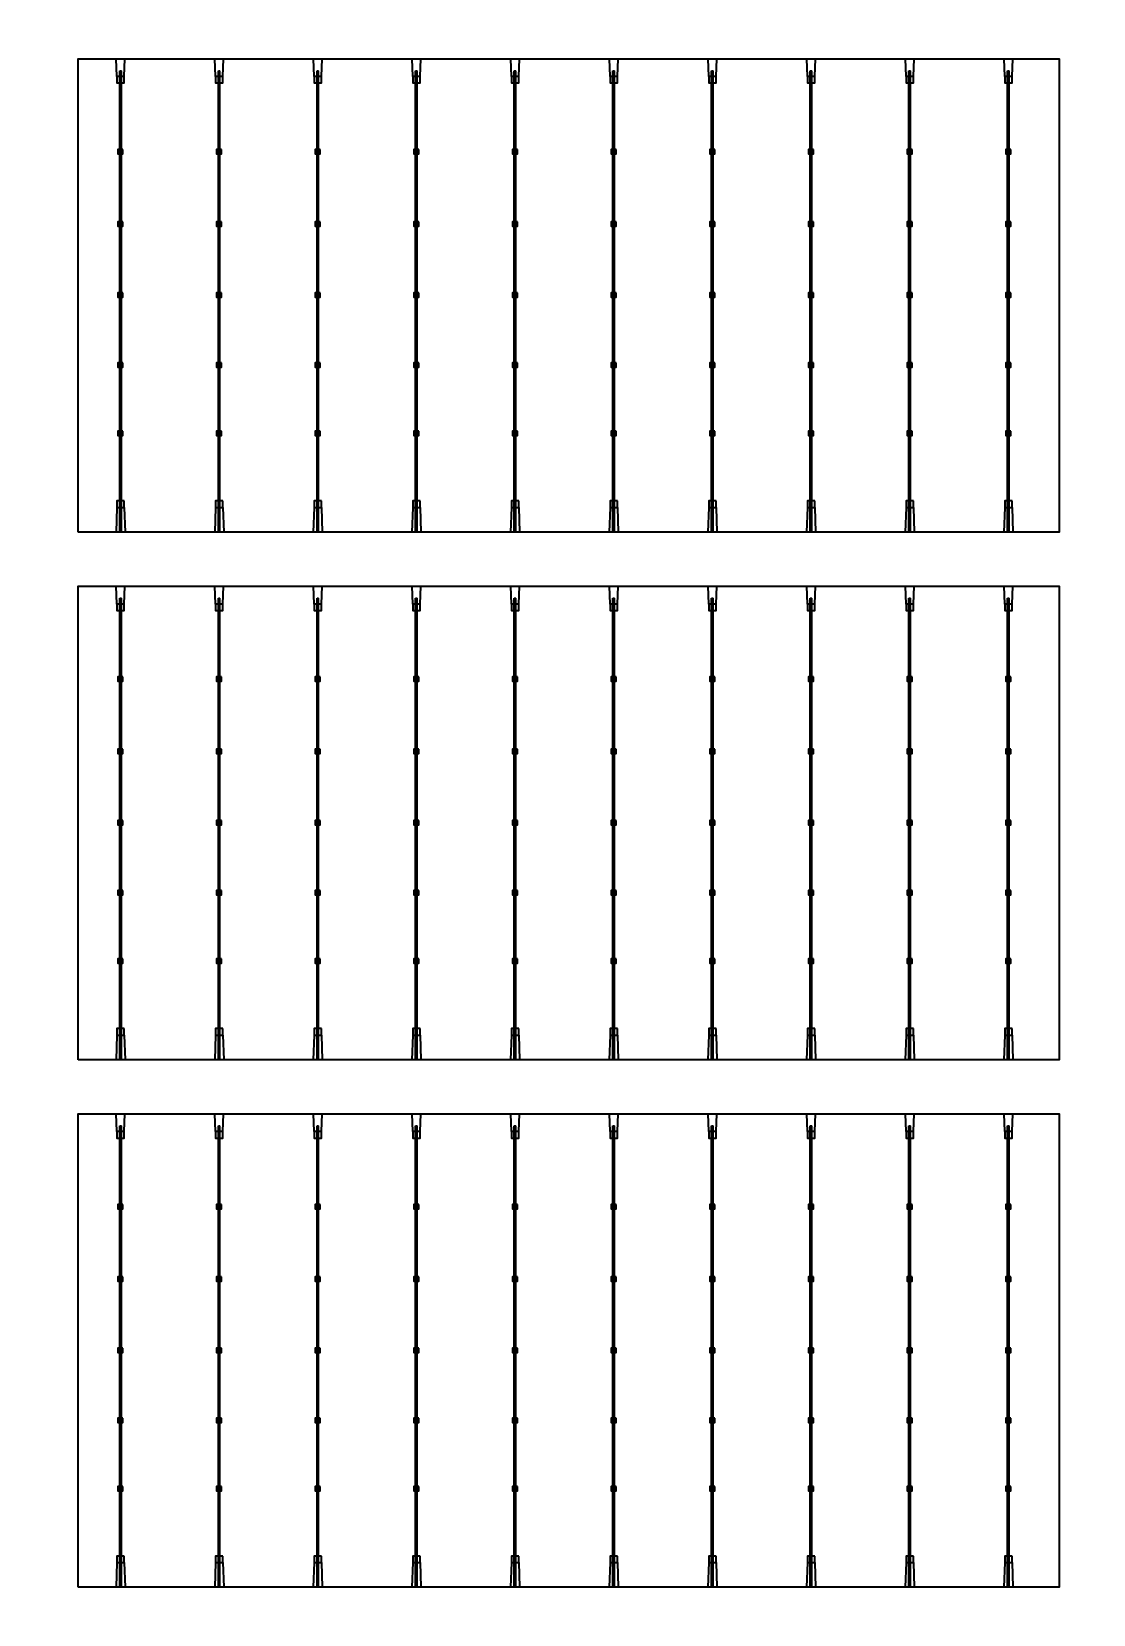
# Model space of a CAD drawing. Header units: millimetres. Extents: x 10297564 to 11610295, y -9287743 to -8409454.
# Drawn here: x 10426165 to 10428762, y -9081302 to -9077431 of the extents above; entities that cross this region are included whole.
import ezdxf

# ---------------------------------------------------------------- set-up
doc = ezdxf.new("R2010")
doc.units = ezdxf.units.MM
doc.header["$LTSCALE"] = 100
doc.layers.add('E1', color=1, linetype='Continuous')
doc.layers.add('Outline', color=5, linetype='Continuous', lineweight=25)
doc.styles.add('HL-S1', font='DotumChe.ttf')
doc.styles.add('MG', font='malgun.ttf')
doc.dimstyles.new('HL-100', dxfattribs={"dimscale": 100, "dimtxt": 3, "dimasz": 4, "dimexe": 2, "dimexo": 2, "dimgap": 1, "dimtad": 1, "dimdec": 0, "dimzin": 0, "dimlunit": 6, "dimtxsty": 'HL-S1', "dimblk": 'DOTSMALL', "dimcen": 4, "dimdle": 2, "dimclrd": 256, "dimclre": 256, "dimclrt": 4, "dimazin": 0, "dimtfac": 1, "dimtdec": 0, "dimtix": 1, "dimtmove": 2, "dimatfit": 3, "dimldrblk": 'DOTSMALL', "dimfxl": 1.5, "dimtolj": 1, "dimtzin": 0, "dimlwd": -1, "dimlwe": -1, "dimarcsym": 0})

# ---------------------------------------------------------------- blocks, each defined once
blk = doc.blocks.new('*D75')
at = {"layer": 'defpoints', "color": 0, "transparency": 16777216}
for p in [(10439230.2, -9073249.8), (10439230.2, -9073249.8), (10423426.7, -9107604.7)]:
    blk.add_point(p, dxfattribs=at)
at = {"layer": 'E1', "color": 1, "transparency": 16777216}
for p, q in [((10439593.6, -9073417), (10439593.6, -9073417)), ((10423593.8, -9107241.3), (10439063, -9073613.2)), ((10423790.1, -9107771.8), (10423790.1, -9107771.8))]:
    blk.add_line(p, q, dxfattribs=at)
for points in [[(10439002.4, -9073585.4), (10439123.6, -9073641.1), (10439230.2, -9073249.8)], [(10423533.3, -9107213.4), (10423654.4, -9107269.1), (10423426.7, -9107604.7)]]:
    blk.add_solid(points, dxfattribs=at)
at = {"layer": 'E1', "color": 7, "transparency": 16777216, "insert": (10430911.1, -9090235.3), "char_height": 500, "attachment_point": 5, "rotation": 65.2972, "style": 'MG'}
blk.add_mtext('\\A1;2711.1', dxfattribs=at)
blk = doc.blocks.new('_DotSmall')
at = {"color": 0, "linetype": 'ByBlock', "const_width": 0.5}
blk.add_lwpolyline([(-0.0625, 0, 1), (0.0625, 0, 1)], format="xyb", close=True, dxfattribs=at)

msp = doc.modelspace()

# ---------------------------------------------------------------- hatches: boundary and pattern name
at = {"true_color": 0x939598}
h = msp.add_hatch(color=252, dxfattribs=at)
h.dxf.hatch_style = 1
h.paths.add_polyline_path([(10426380.4, -9078654.8), (10426384.4, -9078654.8), (10426384.4, -9077526.4), (10426380.4, -9077526.4)])
h = msp.add_hatch(color=252, dxfattribs=at)
h.dxf.hatch_style = 1
h.paths.add_polyline_path([(10426621.7, -9078654.8), (10426625.7, -9078654.8), (10426625.7, -9077526.4), (10426621.7, -9077526.4)])
h = msp.add_hatch(color=252, dxfattribs=at)
h.dxf.hatch_style = 1
h.paths.add_polyline_path([(10426863, -9078654.8), (10426867, -9078654.8), (10426867, -9077526.4), (10426863, -9077526.4)])
h = msp.add_hatch(color=252, dxfattribs=at)
h.dxf.hatch_style = 1
h.paths.add_polyline_path([(10427104.3, -9078654.8), (10427108.3, -9078654.8), (10427108.3, -9077526.4), (10427104.3, -9077526.4)])
h = msp.add_hatch(color=252, dxfattribs=at)
h.dxf.hatch_style = 1
h.paths.add_polyline_path([(10427345.6, -9078654.8), (10427349.6, -9078654.8), (10427349.6, -9077526.4), (10427345.6, -9077526.4)])
h = msp.add_hatch(color=252, dxfattribs=at)
h.dxf.hatch_style = 1
h.paths.add_polyline_path([(10427586.9, -9078654.8), (10427590.9, -9078654.8), (10427590.9, -9077526.4), (10427586.9, -9077526.4)])
h = msp.add_hatch(color=252, dxfattribs=at)
h.dxf.hatch_style = 1
h.paths.add_polyline_path([(10427828.2, -9078654.8), (10427832.2, -9078654.8), (10427832.2, -9077526.4), (10427828.2, -9077526.4)])
h = msp.add_hatch(color=252, dxfattribs=at)
h.dxf.hatch_style = 1
h.paths.add_polyline_path([(10428069.5, -9078654.8), (10428073.6, -9078654.8), (10428073.6, -9077526.4), (10428069.5, -9077526.4)])
h = msp.add_hatch(color=252, dxfattribs=at)
h.dxf.hatch_style = 1
h.paths.add_polyline_path([(10428310.8, -9078654.8), (10428314.9, -9078654.8), (10428314.9, -9077526.4), (10428310.8, -9077526.4)])
h = msp.add_hatch(color=252, dxfattribs=at)
h.dxf.hatch_style = 1
h.paths.add_polyline_path([(10428552.1, -9078654.8), (10428556.2, -9078654.8), (10428556.2, -9077526.4), (10428552.1, -9077526.4)])
h = msp.add_hatch(color=252, dxfattribs=at)
h.dxf.hatch_style = 1
h.paths.add_polyline_path([(10426380.4, -9079945), (10426384.4, -9079945), (10426384.4, -9078816.6), (10426380.4, -9078816.6)])
h = msp.add_hatch(color=252, dxfattribs=at)
h.dxf.hatch_style = 1
h.paths.add_polyline_path([(10426621.7, -9079945), (10426625.7, -9079945), (10426625.7, -9078816.6), (10426621.7, -9078816.6)])
h = msp.add_hatch(color=252, dxfattribs=at)
h.dxf.hatch_style = 1
h.paths.add_polyline_path([(10426863, -9079945), (10426867, -9079945), (10426867, -9078816.6), (10426863, -9078816.6)])
h = msp.add_hatch(color=252, dxfattribs=at)
h.dxf.hatch_style = 1
h.paths.add_polyline_path([(10427104.3, -9079945), (10427108.3, -9079945), (10427108.3, -9078816.6), (10427104.3, -9078816.6)])
h = msp.add_hatch(color=252, dxfattribs=at)
h.dxf.hatch_style = 1
h.paths.add_polyline_path([(10427345.6, -9079945), (10427349.6, -9079945), (10427349.6, -9078816.6), (10427345.6, -9078816.6)])
h = msp.add_hatch(color=252, dxfattribs=at)
h.dxf.hatch_style = 1
h.paths.add_polyline_path([(10427586.9, -9079945), (10427590.9, -9079945), (10427590.9, -9078816.6), (10427586.9, -9078816.6)])
h = msp.add_hatch(color=252, dxfattribs=at)
h.dxf.hatch_style = 1
h.paths.add_polyline_path([(10427828.2, -9079945), (10427832.2, -9079945), (10427832.2, -9078816.6), (10427828.2, -9078816.6)])
h = msp.add_hatch(color=252, dxfattribs=at)
h.dxf.hatch_style = 1
h.paths.add_polyline_path([(10428069.5, -9079945), (10428073.6, -9079945), (10428073.6, -9078816.6), (10428069.5, -9078816.6)])
h = msp.add_hatch(color=252, dxfattribs=at)
h.dxf.hatch_style = 1
h.paths.add_polyline_path([(10428310.8, -9079945), (10428314.9, -9079945), (10428314.9, -9078816.6), (10428310.8, -9078816.6)])
h = msp.add_hatch(color=252, dxfattribs=at)
h.dxf.hatch_style = 1
h.paths.add_polyline_path([(10428552.1, -9079945), (10428556.2, -9079945), (10428556.2, -9078816.6), (10428552.1, -9078816.6)])
h = msp.add_hatch(color=252, dxfattribs=at)
h.dxf.hatch_style = 1
h.paths.add_polyline_path([(10426380.4, -9081235.2), (10426384.4, -9081235.2), (10426384.4, -9080106.9), (10426380.4, -9080106.9)])
h = msp.add_hatch(color=252, dxfattribs=at)
h.dxf.hatch_style = 1
h.paths.add_polyline_path([(10426621.7, -9081235.2), (10426625.7, -9081235.2), (10426625.7, -9080106.9), (10426621.7, -9080106.9)])
h = msp.add_hatch(color=252, dxfattribs=at)
h.dxf.hatch_style = 1
h.paths.add_polyline_path([(10426863, -9081235.2), (10426867, -9081235.2), (10426867, -9080106.9), (10426863, -9080106.9)])
h = msp.add_hatch(color=252, dxfattribs=at)
h.dxf.hatch_style = 1
h.paths.add_polyline_path([(10427104.3, -9081235.2), (10427108.3, -9081235.2), (10427108.3, -9080106.9), (10427104.3, -9080106.9)])
h = msp.add_hatch(color=252, dxfattribs=at)
h.dxf.hatch_style = 1
h.paths.add_polyline_path([(10427345.6, -9081235.2), (10427349.6, -9081235.2), (10427349.6, -9080106.9), (10427345.6, -9080106.9)])
h = msp.add_hatch(color=252, dxfattribs=at)
h.dxf.hatch_style = 1
h.paths.add_polyline_path([(10427586.9, -9081235.2), (10427590.9, -9081235.2), (10427590.9, -9080106.9), (10427586.9, -9080106.9)])
h = msp.add_hatch(color=252, dxfattribs=at)
h.dxf.hatch_style = 1
h.paths.add_polyline_path([(10427828.2, -9081235.2), (10427832.2, -9081235.2), (10427832.2, -9080106.9), (10427828.2, -9080106.9)])
h = msp.add_hatch(color=252, dxfattribs=at)
h.dxf.hatch_style = 1
h.paths.add_polyline_path([(10428069.5, -9081235.2), (10428073.6, -9081235.2), (10428073.6, -9080106.9), (10428069.5, -9080106.9)])
h = msp.add_hatch(color=252, dxfattribs=at)
h.dxf.hatch_style = 1
h.paths.add_polyline_path([(10428310.8, -9081235.2), (10428314.9, -9081235.2), (10428314.9, -9080106.9), (10428310.8, -9080106.9)])
h = msp.add_hatch(color=252, dxfattribs=at)
h.dxf.hatch_style = 1
h.paths.add_polyline_path([(10428552.1, -9081235.2), (10428556.2, -9081235.2), (10428556.2, -9080106.9), (10428552.1, -9080106.9)])

# ---------------------------------------------------------------- linework, layer by layer
for p, q in [((10426373.3, -9077540.4), (10426371.6, -9077497.1)), ((10426391.5, -9077540.4), (10426393.1, -9077497.1)), ((10426614.6, -9077540.4), (10426612.9, -9077497.1)), ((10426632.8, -9077540.4), (10426634.4, -9077497.1)), ((10426855.9, -9077540.4), (10426854.2, -9077497.1)), ((10426874.1, -9077540.4), (10426875.8, -9077497.1)), ((10427097.2, -9077540.4), (10427095.5, -9077497.1)), ((10427115.4, -9077540.4), (10427117.1, -9077497.1)), ((10427338.5, -9077540.4), (10427336.9, -9077497.1)), ((10427356.7, -9077540.4), (10427358.4, -9077497.1)), ((10427579.9, -9077540.4), (10427578.2, -9077497.1)), ((10427598, -9077540.4), (10427599.7, -9077497.1)), ((10427821.2, -9077540.4), (10427819.5, -9077497.1)), ((10427839.3, -9077540.4), (10427841, -9077497.1)), ((10428062.5, -9077540.4), (10428060.8, -9077497.1)), ((10428080.6, -9077540.4), (10428082.3, -9077497.1)), ((10428303.8, -9077540.4), (10428302.1, -9077497.1)), ((10428321.9, -9077540.4), (10428323.6, -9077497.1)), ((10428545.1, -9077540.4), (10428543.4, -9077497.1)), ((10428563.2, -9077540.4), (10428564.9, -9077497.1)), ((10426380.4, -9078654.8), (10426380.4, -9077526.4)), ((10426380.4, -9077526.4), (10426384.4, -9077526.4)), ((10426384.4, -9078654.8), (10426384.4, -9077526.4)), ((10426621.7, -9078654.8), (10426621.7, -9077526.4)), ((10426621.7, -9077526.4), (10426625.7, -9077526.4)), ((10426625.7, -9078654.8), (10426625.7, -9077526.4)), ((10426863, -9078654.8), (10426863, -9077526.4)), ((10426863, -9077526.4), (10426867, -9077526.4)), ((10426867, -9078654.8), (10426867, -9077526.4)), ((10427104.3, -9078654.8), (10427104.3, -9077526.4)), ((10427104.3, -9077526.4), (10427108.3, -9077526.4)), ((10427108.3, -9078654.8), (10427108.3, -9077526.4)), ((10427345.6, -9078654.8), (10427345.6, -9077526.4)), ((10427345.6, -9077526.4), (10427349.6, -9077526.4)), ((10427349.6, -9078654.8), (10427349.6, -9077526.4)), ((10427586.9, -9078654.8), (10427586.9, -9077526.4)), ((10427586.9, -9077526.4), (10427590.9, -9077526.4)), ((10427590.9, -9078654.8), (10427590.9, -9077526.4)), ((10427828.2, -9078654.8), (10427828.2, -9077526.4)), ((10427828.2, -9077526.4), (10427832.2, -9077526.4)), ((10427832.2, -9078654.8), (10427832.2, -9077526.4)), ((10428069.5, -9078654.8), (10428069.5, -9077526.4)), ((10428069.5, -9077526.4), (10428073.6, -9077526.4)), ((10428073.6, -9078654.8), (10428073.6, -9077526.4)), ((10428310.8, -9078654.8), (10428310.8, -9077526.4)), ((10428310.8, -9077526.4), (10428314.9, -9077526.4)), ((10428314.9, -9078654.8), (10428314.9, -9077526.4)), ((10428552.1, -9078654.8), (10428552.1, -9077526.4)), ((10428552.1, -9077526.4), (10428556.2, -9077526.4)), ((10428556.2, -9078654.8), (10428556.2, -9077526.4)), ((10426382, -9077718.9), (10426382, -9077556.4)), ((10426382.8, -9077718.9), (10426382.8, -9077556.4)), ((10426623.3, -9077718.9), (10426623.3, -9077556.4)), ((10426624.1, -9077718.9), (10426624.1, -9077556.4)), ((10426864.6, -9077718.9), (10426864.6, -9077556.4)), ((10426865.4, -9077718.9), (10426865.4, -9077556.4)), ((10427105.9, -9077718.9), (10427105.9, -9077556.4)), ((10427106.7, -9077718.9), (10427106.7, -9077556.4)), ((10427347.2, -9077718.9), (10427347.2, -9077556.4)), ((10427348, -9077718.9), (10427348, -9077556.4)), ((10427588.5, -9077718.9), (10427588.5, -9077556.4)), ((10427589.3, -9077718.9), (10427589.3, -9077556.4)), ((10427829.8, -9077718.9), (10427829.8, -9077556.4)), ((10427830.6, -9077718.9), (10427830.6, -9077556.4)), ((10428071.1, -9077718.9), (10428071.1, -9077556.4)), ((10428071.9, -9077718.9), (10428071.9, -9077556.4)), ((10428312.4, -9077718.9), (10428312.4, -9077556.4)), ((10428313.3, -9077718.9), (10428313.3, -9077556.4)), ((10428553.7, -9077718.9), (10428553.7, -9077556.4)), ((10428554.6, -9077718.9), (10428554.6, -9077556.4)), ((10426382, -9078069.8), (10426382, -9077729.4)), ((10426382.8, -9078069.8), (10426382.8, -9077729.4)), ((10426623.3, -9078069.8), (10426623.3, -9077729.4)), ((10426624.1, -9078069.8), (10426624.1, -9077729.4)), ((10426864.6, -9078069.8), (10426864.6, -9077729.4)), ((10426865.4, -9078069.8), (10426865.4, -9077729.4)), ((10427105.9, -9078069.8), (10427105.9, -9077729.4)), ((10427106.7, -9078069.8), (10427106.7, -9077729.4)), ((10427347.2, -9078069.8), (10427347.2, -9077729.4)), ((10427348, -9078069.8), (10427348, -9077729.4)), ((10427588.5, -9078069.8), (10427588.5, -9077729.4)), ((10427589.3, -9078069.8), (10427589.3, -9077729.4)), ((10427829.8, -9078069.8), (10427829.8, -9077729.4)), ((10427830.6, -9078069.8), (10427830.6, -9077729.4)), ((10428071.1, -9078069.8), (10428071.1, -9077729.4)), ((10428071.9, -9078069.8), (10428071.9, -9077729.4)), ((10428312.4, -9078069.8), (10428312.4, -9077729.4)), ((10428313.3, -9078069.8), (10428313.3, -9077729.4)), ((10428553.7, -9077895.8), (10428553.7, -9077729.4)), ((10428554.6, -9077895.8), (10428554.6, -9077729.4)), ((10428553.7, -9078069.8), (10428553.7, -9077906.2)), ((10428554.6, -9078069.8), (10428554.6, -9077906.2)), ((10426382, -9078593.9), (10426382, -9078080.3)), ((10426382.8, -9078593.9), (10426382.8, -9078080.3)), ((10426623.3, -9078593.9), (10426623.3, -9078080.3)), ((10426624.1, -9078593.9), (10426624.1, -9078080.3)), ((10426864.6, -9078593.9), (10426864.6, -9078080.3)), ((10426865.4, -9078593.9), (10426865.4, -9078080.3)), ((10427105.9, -9078593.9), (10427105.9, -9078080.3)), ((10427106.7, -9078593.9), (10427106.7, -9078080.3)), ((10427347.2, -9078593.9), (10427347.2, -9078080.3)), ((10427348, -9078593.9), (10427348, -9078080.3)), ((10427588.5, -9078593.9), (10427588.5, -9078080.3)), ((10427589.3, -9078593.9), (10427589.3, -9078080.3)), ((10427829.8, -9078593.9), (10427829.8, -9078080.3)), ((10427830.6, -9078593.9), (10427830.6, -9078080.3)), ((10428071.1, -9078593.9), (10428071.1, -9078080.3)), ((10428071.9, -9078593.9), (10428071.9, -9078080.3)), ((10428312.4, -9078241.1), (10428312.4, -9078080.3)), ((10428313.3, -9078241.1), (10428313.3, -9078080.3)), ((10428553.7, -9078241.1), (10428553.7, -9078080.3)), ((10428554.6, -9078241.1), (10428554.6, -9078080.3)), ((10428312.4, -9078593.9), (10428312.4, -9078251.6)), ((10428313.3, -9078593.9), (10428313.3, -9078251.6)), ((10428553.7, -9078593.9), (10428553.7, -9078251.6)), ((10428554.6, -9078593.9), (10428554.6, -9078251.6)), ((10426373.3, -9078594.6), (10426371.4, -9078654.8)), ((10426391.5, -9078594.6), (10426393.4, -9078654.8)), ((10426614.6, -9078594.6), (10426612.7, -9078654.8)), ((10426632.8, -9078594.6), (10426634.7, -9078654.8)), ((10426855.9, -9078594.6), (10426854, -9078654.8)), ((10426874.1, -9078594.6), (10426876, -9078654.8)), ((10427097.2, -9078594.6), (10427095.3, -9078654.8)), ((10427115.4, -9078594.6), (10427117.3, -9078654.8)), ((10427338.5, -9078594.6), (10427336.6, -9078654.8)), ((10427356.7, -9078594.6), (10427358.6, -9078654.8)), ((10427579.9, -9078594.6), (10427577.9, -9078654.8)), ((10427598, -9078594.6), (10427599.9, -9078654.8)), ((10427821.2, -9078594.6), (10427819.2, -9078654.8)), ((10427839.3, -9078594.6), (10427841.3, -9078654.8)), ((10428062.5, -9078594.6), (10428060.5, -9078654.8)), ((10428080.6, -9078594.6), (10428082.6, -9078654.8)), ((10428303.8, -9078594.6), (10428301.8, -9078654.8)), ((10428321.9, -9078594.6), (10428323.9, -9078654.8)), ((10428545.1, -9078594.6), (10428543.1, -9078654.8)), ((10428563.2, -9078594.6), (10428565.2, -9078654.8)), ((10426373.3, -9078830.6), (10426371.6, -9078787.3)), ((10426391.5, -9078830.6), (10426393.1, -9078787.3)), ((10426614.6, -9078830.6), (10426612.9, -9078787.3)), ((10426632.8, -9078830.6), (10426634.4, -9078787.3)), ((10426855.9, -9078830.6), (10426854.2, -9078787.3)), ((10426874.1, -9078830.6), (10426875.8, -9078787.3)), ((10427097.2, -9078830.6), (10427095.5, -9078787.3)), ((10427115.4, -9078830.6), (10427117.1, -9078787.3)), ((10427338.5, -9078830.6), (10427336.9, -9078787.3)), ((10427356.7, -9078830.6), (10427358.4, -9078787.3)), ((10427579.9, -9078830.6), (10427578.2, -9078787.3)), ((10427598, -9078830.6), (10427599.7, -9078787.3)), ((10427821.2, -9078830.6), (10427819.5, -9078787.3)), ((10427839.3, -9078830.6), (10427841, -9078787.3)), ((10428062.5, -9078830.6), (10428060.8, -9078787.3)), ((10428080.6, -9078830.6), (10428082.3, -9078787.3)), ((10428303.8, -9078830.6), (10428302.1, -9078787.3)), ((10428321.9, -9078830.6), (10428323.6, -9078787.3)), ((10428545.1, -9078830.6), (10428543.4, -9078787.3)), ((10428563.2, -9078830.6), (10428564.9, -9078787.3)), ((10426380.4, -9079945), (10426380.4, -9078816.6)), ((10426380.4, -9078816.6), (10426384.4, -9078816.6)), ((10426382, -9079009.1), (10426382, -9078846.6)), ((10426382.8, -9079009.1), (10426382.8, -9078846.6)), ((10426384.4, -9079945), (10426384.4, -9078816.6)), ((10426621.7, -9079945), (10426621.7, -9078816.6)), ((10426621.7, -9078816.6), (10426625.7, -9078816.6)), ((10426623.3, -9079009.1), (10426623.3, -9078846.6)), ((10426624.1, -9079009.1), (10426624.1, -9078846.6)), ((10426625.7, -9079945), (10426625.7, -9078816.6)), ((10426863, -9079945), (10426863, -9078816.6)), ((10426863, -9078816.6), (10426867, -9078816.6)), ((10426864.6, -9079009.1), (10426864.6, -9078846.6)), ((10426865.4, -9079009.1), (10426865.4, -9078846.6)), ((10426867, -9079945), (10426867, -9078816.6)), ((10427104.3, -9079945), (10427104.3, -9078816.6)), ((10427104.3, -9078816.6), (10427108.3, -9078816.6)), ((10427105.9, -9079009.1), (10427105.9, -9078846.6)), ((10427106.7, -9079009.1), (10427106.7, -9078846.6)), ((10427108.3, -9079945), (10427108.3, -9078816.6)), ((10427345.6, -9079945), (10427345.6, -9078816.6)), ((10427345.6, -9078816.6), (10427349.6, -9078816.6)), ((10427347.2, -9079009.1), (10427347.2, -9078846.6)), ((10427348, -9079009.1), (10427348, -9078846.6)), ((10427349.6, -9079945), (10427349.6, -9078816.6)), ((10427586.9, -9079945), (10427586.9, -9078816.6)), ((10427586.9, -9078816.6), (10427590.9, -9078816.6)), ((10427588.5, -9079009.1), (10427588.5, -9078846.6)), ((10427589.3, -9079009.1), (10427589.3, -9078846.6)), ((10427590.9, -9079945), (10427590.9, -9078816.6)), ((10427828.2, -9079945), (10427828.2, -9078816.6)), ((10427828.2, -9078816.6), (10427832.2, -9078816.6)), ((10427829.8, -9079009.1), (10427829.8, -9078846.6)), ((10427830.6, -9079009.1), (10427830.6, -9078846.6)), ((10427832.2, -9079945), (10427832.2, -9078816.6)), ((10428069.5, -9079945), (10428069.5, -9078816.6)), ((10428069.5, -9078816.6), (10428073.6, -9078816.6)), ((10428071.1, -9079009.1), (10428071.1, -9078846.6)), ((10428071.9, -9079009.1), (10428071.9, -9078846.6)), ((10428073.6, -9079945), (10428073.6, -9078816.6)), ((10428310.8, -9079945), (10428310.8, -9078816.6)), ((10428310.8, -9078816.6), (10428314.9, -9078816.6)), ((10428312.4, -9079009.1), (10428312.4, -9078846.6)), ((10428313.3, -9079009.1), (10428313.3, -9078846.6)), ((10428314.9, -9079945), (10428314.9, -9078816.6)), ((10428552.1, -9079945), (10428552.1, -9078816.6)), ((10428552.1, -9078816.6), (10428556.2, -9078816.6)), ((10428553.7, -9079009.1), (10428553.7, -9078846.6)), ((10428554.6, -9079009.1), (10428554.6, -9078846.6)), ((10428556.2, -9079945), (10428556.2, -9078816.6)), ((10426382, -9079360.1), (10426382, -9079019.6)), ((10426382.8, -9079360.1), (10426382.8, -9079019.6)), ((10426623.3, -9079360.1), (10426623.3, -9079019.6)), ((10426624.1, -9079360.1), (10426624.1, -9079019.6)), ((10426864.6, -9079360.1), (10426864.6, -9079019.6)), ((10426865.4, -9079360.1), (10426865.4, -9079019.6)), ((10427105.9, -9079360.1), (10427105.9, -9079019.6)), ((10427106.7, -9079360.1), (10427106.7, -9079019.6)), ((10427347.2, -9079360.1), (10427347.2, -9079019.6)), ((10427348, -9079360.1), (10427348, -9079019.6)), ((10427588.5, -9079360.1), (10427588.5, -9079019.6)), ((10427589.3, -9079360.1), (10427589.3, -9079019.6)), ((10427829.8, -9079360.1), (10427829.8, -9079019.6)), ((10427830.6, -9079360.1), (10427830.6, -9079019.6)), ((10428071.1, -9079360.1), (10428071.1, -9079019.6)), ((10428071.9, -9079360.1), (10428071.9, -9079019.6)), ((10428312.4, -9079360.1), (10428312.4, -9079019.6)), ((10428313.3, -9079360.1), (10428313.3, -9079019.6)), ((10428553.7, -9079186), (10428553.7, -9079019.6)), ((10428554.6, -9079186), (10428554.6, -9079019.6)), ((10428553.7, -9079360.1), (10428553.7, -9079196.5)), ((10428554.6, -9079360.1), (10428554.6, -9079196.5)), ((10426382, -9079884.1), (10426382, -9079370.5)), ((10426382.8, -9079884.1), (10426382.8, -9079370.5)), ((10426623.3, -9079884.1), (10426623.3, -9079370.5)), ((10426624.1, -9079884.1), (10426624.1, -9079370.5)), ((10426864.6, -9079884.1), (10426864.6, -9079370.5)), ((10426865.4, -9079884.1), (10426865.4, -9079370.5)), ((10427105.9, -9079884.1), (10427105.9, -9079370.5)), ((10427106.7, -9079884.1), (10427106.7, -9079370.5)), ((10427347.2, -9079884.1), (10427347.2, -9079370.5)), ((10427348, -9079884.1), (10427348, -9079370.5)), ((10427588.5, -9079884.1), (10427588.5, -9079370.5)), ((10427589.3, -9079884.1), (10427589.3, -9079370.5)), ((10427829.8, -9079884.1), (10427829.8, -9079370.5)), ((10427830.6, -9079884.1), (10427830.6, -9079370.5)), ((10428071.1, -9079884.1), (10428071.1, -9079370.5)), ((10428071.9, -9079884.1), (10428071.9, -9079370.5)), ((10428312.4, -9079531.4), (10428312.4, -9079370.5)), ((10428313.3, -9079531.4), (10428313.3, -9079370.5)), ((10428553.7, -9079531.4), (10428553.7, -9079370.5)), ((10428554.6, -9079531.4), (10428554.6, -9079370.5)), ((10428312.4, -9079884.1), (10428312.4, -9079541.8)), ((10428313.3, -9079884.1), (10428313.3, -9079541.8)), ((10428553.7, -9079884.1), (10428553.7, -9079541.8)), ((10428554.6, -9079884.1), (10428554.6, -9079541.8)), ((10426373.3, -9079884.8), (10426371.4, -9079945)), ((10426391.5, -9079884.8), (10426393.4, -9079945)), ((10426614.6, -9079884.8), (10426612.7, -9079945)), ((10426632.8, -9079884.8), (10426634.7, -9079945)), ((10426855.9, -9079884.8), (10426854, -9079945)), ((10426874.1, -9079884.8), (10426876, -9079945)), ((10427097.2, -9079884.8), (10427095.3, -9079945)), ((10427115.4, -9079884.8), (10427117.3, -9079945)), ((10427338.5, -9079884.8), (10427336.6, -9079945)), ((10427356.7, -9079884.8), (10427358.6, -9079945)), ((10427579.9, -9079884.8), (10427577.9, -9079945)), ((10427598, -9079884.8), (10427599.9, -9079945)), ((10427821.2, -9079884.8), (10427819.2, -9079945)), ((10427839.3, -9079884.8), (10427841.3, -9079945)), ((10428062.5, -9079884.8), (10428060.5, -9079945)), ((10428080.6, -9079884.8), (10428082.6, -9079945)), ((10428303.8, -9079884.8), (10428301.8, -9079945)), ((10428321.9, -9079884.8), (10428323.9, -9079945)), ((10428545.1, -9079884.8), (10428543.1, -9079945)), ((10428563.2, -9079884.8), (10428565.2, -9079945)), ((10426373.3, -9080120.8), (10426371.6, -9080077.5)), ((10426391.5, -9080120.8), (10426393.1, -9080077.5)), ((10426614.6, -9080120.8), (10426612.9, -9080077.5)), ((10426632.8, -9080120.8), (10426634.4, -9080077.5)), ((10426855.9, -9080120.8), (10426854.2, -9080077.5)), ((10426874.1, -9080120.8), (10426875.8, -9080077.5)), ((10427097.2, -9080120.8), (10427095.5, -9080077.5)), ((10427115.4, -9080120.8), (10427117.1, -9080077.5)), ((10427338.5, -9080120.8), (10427336.9, -9080077.5)), ((10427356.7, -9080120.8), (10427358.4, -9080077.5)), ((10427579.9, -9080120.8), (10427578.2, -9080077.5)), ((10427598, -9080120.8), (10427599.7, -9080077.5)), ((10427821.2, -9080120.8), (10427819.5, -9080077.5)), ((10427839.3, -9080120.8), (10427841, -9080077.5)), ((10428062.5, -9080120.8), (10428060.8, -9080077.5)), ((10428080.6, -9080120.8), (10428082.3, -9080077.5)), ((10428303.8, -9080120.8), (10428302.1, -9080077.5)), ((10428321.9, -9080120.8), (10428323.6, -9080077.5)), ((10428545.1, -9080120.8), (10428543.4, -9080077.5)), ((10428563.2, -9080120.8), (10428564.9, -9080077.5)), ((10426380.4, -9081235.2), (10426380.4, -9080106.9)), ((10426380.4, -9080106.9), (10426384.4, -9080106.9)), ((10426384.4, -9081235.2), (10426384.4, -9080106.9)), ((10426621.7, -9081235.2), (10426621.7, -9080106.9)), ((10426621.7, -9080106.9), (10426625.7, -9080106.9)), ((10426625.7, -9081235.2), (10426625.7, -9080106.9)), ((10426863, -9081235.2), (10426863, -9080106.9)), ((10426863, -9080106.9), (10426867, -9080106.9)), ((10426867, -9081235.2), (10426867, -9080106.9)), ((10427104.3, -9081235.2), (10427104.3, -9080106.9)), ((10427104.3, -9080106.9), (10427108.3, -9080106.9)), ((10427108.3, -9081235.2), (10427108.3, -9080106.9)), ((10427345.6, -9081235.2), (10427345.6, -9080106.9)), ((10427345.6, -9080106.9), (10427349.6, -9080106.9)), ((10427349.6, -9081235.2), (10427349.6, -9080106.9)), ((10427586.9, -9081235.2), (10427586.9, -9080106.9)), ((10427586.9, -9080106.9), (10427590.9, -9080106.9)), ((10427590.9, -9081235.2), (10427590.9, -9080106.9)), ((10427828.2, -9081235.2), (10427828.2, -9080106.9)), ((10427828.2, -9080106.9), (10427832.2, -9080106.9)), ((10427832.2, -9081235.2), (10427832.2, -9080106.9)), ((10428069.5, -9081235.2), (10428069.5, -9080106.9)), ((10428069.5, -9080106.9), (10428073.6, -9080106.9)), ((10428073.6, -9081235.2), (10428073.6, -9080106.9)), ((10428310.8, -9081235.2), (10428310.8, -9080106.9)), ((10428310.8, -9080106.9), (10428314.9, -9080106.9)), ((10428314.9, -9081235.2), (10428314.9, -9080106.9)), ((10428552.1, -9081235.2), (10428552.1, -9080106.9)), ((10428552.1, -9080106.9), (10428556.2, -9080106.9)), ((10428556.2, -9081235.2), (10428556.2, -9080106.9)), ((10426382, -9080299.3), (10426382, -9080136.8)), ((10426382.8, -9080299.3), (10426382.8, -9080136.8)), ((10426623.3, -9080299.3), (10426623.3, -9080136.8)), ((10426624.1, -9080299.3), (10426624.1, -9080136.8)), ((10426864.6, -9080299.3), (10426864.6, -9080136.8)), ((10426865.4, -9080299.3), (10426865.4, -9080136.8)), ((10427105.9, -9080299.3), (10427105.9, -9080136.8)), ((10427106.7, -9080299.3), (10427106.7, -9080136.8)), ((10427347.2, -9080299.3), (10427347.2, -9080136.8)), ((10427348, -9080299.3), (10427348, -9080136.8)), ((10427588.5, -9080299.3), (10427588.5, -9080136.8)), ((10427589.3, -9080299.3), (10427589.3, -9080136.8)), ((10427829.8, -9080299.3), (10427829.8, -9080136.8)), ((10427830.6, -9080299.3), (10427830.6, -9080136.8)), ((10428071.1, -9080299.3), (10428071.1, -9080136.8)), ((10428071.9, -9080299.3), (10428071.9, -9080136.8)), ((10428312.4, -9080299.3), (10428312.4, -9080136.8)), ((10428313.3, -9080299.3), (10428313.3, -9080136.8)), ((10428553.7, -9080299.3), (10428553.7, -9080136.8)), ((10428554.6, -9080299.3), (10428554.6, -9080136.8)), ((10426382, -9080650.3), (10426382, -9080309.8)), ((10426382.8, -9080650.3), (10426382.8, -9080309.8)), ((10426623.3, -9080650.3), (10426623.3, -9080309.8)), ((10426624.1, -9080650.3), (10426624.1, -9080309.8)), ((10426864.6, -9080650.3), (10426864.6, -9080309.8)), ((10426865.4, -9080650.3), (10426865.4, -9080309.8)), ((10427105.9, -9080650.3), (10427105.9, -9080309.8)), ((10427106.7, -9080650.3), (10427106.7, -9080309.8)), ((10427347.2, -9080650.3), (10427347.2, -9080309.8)), ((10427348, -9080650.3), (10427348, -9080309.8)), ((10427588.5, -9080650.3), (10427588.5, -9080309.8)), ((10427589.3, -9080650.3), (10427589.3, -9080309.8)), ((10427829.8, -9080650.3), (10427829.8, -9080309.8)), ((10427830.6, -9080650.3), (10427830.6, -9080309.8)), ((10428071.1, -9080650.3), (10428071.1, -9080309.8)), ((10428071.9, -9080650.3), (10428071.9, -9080309.8)), ((10428312.4, -9080650.3), (10428312.4, -9080309.8)), ((10428313.3, -9080650.3), (10428313.3, -9080309.8)), ((10428553.7, -9080476.2), (10428553.7, -9080309.8)), ((10428554.6, -9080476.2), (10428554.6, -9080309.8)), ((10428553.7, -9080650.3), (10428553.7, -9080486.7)), ((10428554.6, -9080650.3), (10428554.6, -9080486.7)), ((10426382, -9081174.3), (10426382, -9080660.8)), ((10426382.8, -9081174.3), (10426382.8, -9080660.8)), ((10426623.3, -9081174.3), (10426623.3, -9080660.8)), ((10426624.1, -9081174.3), (10426624.1, -9080660.8)), ((10426864.6, -9081174.3), (10426864.6, -9080660.8)), ((10426865.4, -9081174.3), (10426865.4, -9080660.8)), ((10427105.9, -9081174.3), (10427105.9, -9080660.8)), ((10427106.7, -9081174.3), (10427106.7, -9080660.8)), ((10427347.2, -9081174.3), (10427347.2, -9080660.8)), ((10427348, -9081174.3), (10427348, -9080660.8)), ((10427588.5, -9081174.3), (10427588.5, -9080660.8)), ((10427589.3, -9081174.3), (10427589.3, -9080660.8)), ((10427829.8, -9081174.3), (10427829.8, -9080660.8)), ((10427830.6, -9081174.3), (10427830.6, -9080660.8)), ((10428071.1, -9081174.3), (10428071.1, -9080660.8)), ((10428071.9, -9081174.3), (10428071.9, -9080660.8)), ((10428312.4, -9080821.6), (10428312.4, -9080660.8)), ((10428313.3, -9080821.6), (10428313.3, -9080660.8)), ((10428553.7, -9080821.6), (10428553.7, -9080660.8)), ((10428554.6, -9080821.6), (10428554.6, -9080660.8)), ((10428312.4, -9081174.3), (10428312.4, -9080832)), ((10428313.3, -9081174.3), (10428313.3, -9080832)), ((10428553.7, -9081174.3), (10428553.7, -9080832)), ((10428554.6, -9081174.3), (10428554.6, -9080832)), ((10426373.3, -9081175), (10426371.4, -9081235.2)), ((10426391.5, -9081175), (10426393.4, -9081235.2)), ((10426614.6, -9081175), (10426612.7, -9081235.2)), ((10426632.8, -9081175), (10426634.7, -9081235.2)), ((10426855.9, -9081175), (10426854, -9081235.2)), ((10426874.1, -9081175), (10426876, -9081235.2)), ((10427097.2, -9081175), (10427095.3, -9081235.2)), ((10427115.4, -9081175), (10427117.3, -9081235.2)), ((10427338.5, -9081175), (10427336.6, -9081235.2)), ((10427356.7, -9081175), (10427358.6, -9081235.2)), ((10427579.9, -9081175), (10427577.9, -9081235.2)), ((10427598, -9081175), (10427599.9, -9081235.2)), ((10427821.2, -9081175), (10427819.2, -9081235.2)), ((10427839.3, -9081175), (10427841.3, -9081235.2)), ((10428062.5, -9081175), (10428060.5, -9081235.2)), ((10428080.6, -9081175), (10428082.6, -9081235.2)), ((10428303.8, -9081175), (10428301.8, -9081235.2)), ((10428321.9, -9081175), (10428323.9, -9081235.2)), ((10428545.1, -9081175), (10428543.1, -9081235.2)), ((10428563.2, -9081175), (10428565.2, -9081235.2))]:
    msp.add_line(p, q)
at = {"color": 4}
for points in [[(10426391.5, -9077540.4), (10426373.3, -9077540.4), (10426373.3, -9077556.4), (10426391.5, -9077556.4)], [(10426632.8, -9077540.4), (10426614.6, -9077540.4), (10426614.6, -9077556.4), (10426632.8, -9077556.4)], [(10426874.1, -9077540.4), (10426855.9, -9077540.4), (10426855.9, -9077556.4), (10426874.1, -9077556.4)], [(10427115.4, -9077540.4), (10427097.2, -9077540.4), (10427097.2, -9077556.4), (10427115.4, -9077556.4)], [(10427356.7, -9077540.4), (10427338.5, -9077540.4), (10427338.5, -9077556.4), (10427356.7, -9077556.4)], [(10427598, -9077540.4), (10427579.9, -9077540.4), (10427579.9, -9077556.4), (10427598, -9077556.4)], [(10427839.3, -9077540.4), (10427821.2, -9077540.4), (10427821.2, -9077556.4), (10427839.3, -9077556.4)], [(10428080.6, -9077540.4), (10428062.5, -9077540.4), (10428062.5, -9077556.4), (10428080.6, -9077556.4)], [(10428321.9, -9077540.4), (10428303.8, -9077540.4), (10428303.8, -9077556.4), (10428321.9, -9077556.4)], [(10428563.2, -9077540.4), (10428545.1, -9077540.4), (10428545.1, -9077556.4), (10428563.2, -9077556.4)], [(10426388.3, -9077718.9), (10426375.8, -9077718.9), (10426375.8, -9077729.4), (10426388.3, -9077729.4)], [(10426629.6, -9077718.9), (10426617.1, -9077718.9), (10426617.1, -9077729.4), (10426629.6, -9077729.4)], [(10426870.9, -9077718.9), (10426858.4, -9077718.9), (10426858.4, -9077729.4), (10426870.9, -9077729.4)], [(10427112.2, -9077718.9), (10427099.7, -9077718.9), (10427099.7, -9077729.4), (10427112.2, -9077729.4)], [(10427353.5, -9077718.9), (10427341, -9077718.9), (10427341, -9077729.4), (10427353.5, -9077729.4)], [(10427594.8, -9077718.9), (10427582.3, -9077718.9), (10427582.3, -9077729.4), (10427594.8, -9077729.4)], [(10427836.2, -9077718.9), (10427823.6, -9077718.9), (10427823.6, -9077729.4), (10427836.2, -9077729.4)], [(10428077.5, -9077718.9), (10428064.9, -9077718.9), (10428064.9, -9077729.4), (10428077.5, -9077729.4)], [(10428318.8, -9077718.9), (10428306.2, -9077718.9), (10428306.2, -9077729.4), (10428318.8, -9077729.4)], [(10428560.1, -9077718.9), (10428547.5, -9077718.9), (10428547.5, -9077729.4), (10428560.1, -9077729.4)], [(10426388.3, -9077895.8), (10426375.8, -9077895.8), (10426375.8, -9077906.2), (10426388.3, -9077906.2)], [(10426629.6, -9077895.8), (10426617.1, -9077895.8), (10426617.1, -9077906.2), (10426629.6, -9077906.2)], [(10426870.9, -9077895.8), (10426858.4, -9077895.8), (10426858.4, -9077906.2), (10426870.9, -9077906.2)], [(10427112.2, -9077895.8), (10427099.7, -9077895.8), (10427099.7, -9077906.2), (10427112.2, -9077906.2)], [(10427353.5, -9077895.8), (10427341, -9077895.8), (10427341, -9077906.2), (10427353.5, -9077906.2)], [(10427594.8, -9077895.8), (10427582.3, -9077895.8), (10427582.3, -9077906.2), (10427594.8, -9077906.2)], [(10427836.2, -9077895.8), (10427823.6, -9077895.8), (10427823.6, -9077906.2), (10427836.2, -9077906.2)], [(10428077.5, -9077895.8), (10428064.9, -9077895.8), (10428064.9, -9077906.2), (10428077.5, -9077906.2)], [(10428318.8, -9077895.8), (10428306.2, -9077895.8), (10428306.2, -9077906.2), (10428318.8, -9077906.2)], [(10428560.1, -9077895.8), (10428547.5, -9077895.8), (10428547.5, -9077906.2), (10428560.1, -9077906.2)], [(10426388.3, -9078069.8), (10426375.8, -9078069.8), (10426375.8, -9078080.3), (10426388.3, -9078080.3)], [(10426629.6, -9078069.8), (10426617.1, -9078069.8), (10426617.1, -9078080.3), (10426629.6, -9078080.3)], [(10426870.9, -9078069.8), (10426858.4, -9078069.8), (10426858.4, -9078080.3), (10426870.9, -9078080.3)], [(10427112.2, -9078069.8), (10427099.7, -9078069.8), (10427099.7, -9078080.3), (10427112.2, -9078080.3)], [(10427353.5, -9078069.8), (10427341, -9078069.8), (10427341, -9078080.3), (10427353.5, -9078080.3)], [(10427594.8, -9078069.8), (10427582.3, -9078069.8), (10427582.3, -9078080.3), (10427594.8, -9078080.3)], [(10427836.2, -9078069.8), (10427823.6, -9078069.8), (10427823.6, -9078080.3), (10427836.2, -9078080.3)], [(10428077.5, -9078069.8), (10428064.9, -9078069.8), (10428064.9, -9078080.3), (10428077.5, -9078080.3)], [(10428318.8, -9078069.8), (10428306.2, -9078069.8), (10428306.2, -9078080.3), (10428318.8, -9078080.3)], [(10428560.1, -9078069.8), (10428547.5, -9078069.8), (10428547.5, -9078080.3), (10428560.1, -9078080.3)], [(10426388.3, -9078241.1), (10426375.8, -9078241.1), (10426375.8, -9078251.6), (10426388.3, -9078251.6)], [(10426629.6, -9078241.1), (10426617.1, -9078241.1), (10426617.1, -9078251.6), (10426629.6, -9078251.6)], [(10426870.9, -9078241.1), (10426858.4, -9078241.1), (10426858.4, -9078251.6), (10426870.9, -9078251.6)], [(10427112.2, -9078241.1), (10427099.7, -9078241.1), (10427099.7, -9078251.6), (10427112.2, -9078251.6)], [(10427353.5, -9078241.1), (10427341, -9078241.1), (10427341, -9078251.6), (10427353.5, -9078251.6)], [(10427594.8, -9078241.1), (10427582.3, -9078241.1), (10427582.3, -9078251.6), (10427594.8, -9078251.6)], [(10427836.2, -9078241.1), (10427823.6, -9078241.1), (10427823.6, -9078251.6), (10427836.2, -9078251.6)], [(10428077.5, -9078241.1), (10428064.9, -9078241.1), (10428064.9, -9078251.6), (10428077.5, -9078251.6)], [(10428318.8, -9078241.1), (10428306.2, -9078241.1), (10428306.2, -9078251.6), (10428318.8, -9078251.6)], [(10428560.1, -9078241.1), (10428547.5, -9078241.1), (10428547.5, -9078251.6), (10428560.1, -9078251.6)], [(10426388.3, -9078408.2), (10426375.8, -9078408.2), (10426375.8, -9078418.7), (10426388.3, -9078418.7)], [(10426629.6, -9078408.2), (10426617.1, -9078408.2), (10426617.1, -9078418.7), (10426629.6, -9078418.7)], [(10426870.9, -9078408.2), (10426858.4, -9078408.2), (10426858.4, -9078418.7), (10426870.9, -9078418.7)], [(10427112.2, -9078408.2), (10427099.7, -9078408.2), (10427099.7, -9078418.7), (10427112.2, -9078418.7)], [(10427353.5, -9078408.2), (10427341, -9078408.2), (10427341, -9078418.7), (10427353.5, -9078418.7)], [(10427594.8, -9078408.2), (10427582.3, -9078408.2), (10427582.3, -9078418.7), (10427594.8, -9078418.7)], [(10427836.2, -9078408.2), (10427823.6, -9078408.2), (10427823.6, -9078418.7), (10427836.2, -9078418.7)], [(10428077.5, -9078408.2), (10428064.9, -9078408.2), (10428064.9, -9078418.7), (10428077.5, -9078418.7)], [(10428318.8, -9078408.2), (10428306.2, -9078408.2), (10428306.2, -9078418.7), (10428318.8, -9078418.7)], [(10428560.1, -9078408.2), (10428547.5, -9078408.2), (10428547.5, -9078418.7), (10428560.1, -9078418.7)], [(10426391.5, -9078578.5), (10426373.3, -9078578.5), (10426373.3, -9078594.6), (10426391.5, -9078594.6)], [(10426632.8, -9078578.5), (10426614.6, -9078578.5), (10426614.6, -9078594.6), (10426632.8, -9078594.6)], [(10426874.1, -9078578.5), (10426855.9, -9078578.5), (10426855.9, -9078594.6), (10426874.1, -9078594.6)], [(10427115.4, -9078578.5), (10427097.2, -9078578.5), (10427097.2, -9078594.6), (10427115.4, -9078594.6)], [(10427356.7, -9078578.5), (10427338.5, -9078578.5), (10427338.5, -9078594.6), (10427356.7, -9078594.6)], [(10427598, -9078578.5), (10427579.9, -9078578.5), (10427579.9, -9078594.6), (10427598, -9078594.6)], [(10427839.3, -9078578.5), (10427821.2, -9078578.5), (10427821.2, -9078594.6), (10427839.3, -9078594.6)], [(10428080.6, -9078578.5), (10428062.5, -9078578.5), (10428062.5, -9078594.6), (10428080.6, -9078594.6)], [(10428321.9, -9078578.5), (10428303.8, -9078578.5), (10428303.8, -9078594.6), (10428321.9, -9078594.6)], [(10428563.2, -9078578.5), (10428545.1, -9078578.5), (10428545.1, -9078594.6), (10428563.2, -9078594.6)], [(10426391.5, -9078830.6), (10426373.3, -9078830.6), (10426373.3, -9078846.6), (10426391.5, -9078846.6)], [(10426632.8, -9078830.6), (10426614.6, -9078830.6), (10426614.6, -9078846.6), (10426632.8, -9078846.6)], [(10426874.1, -9078830.6), (10426855.9, -9078830.6), (10426855.9, -9078846.6), (10426874.1, -9078846.6)], [(10427115.4, -9078830.6), (10427097.2, -9078830.6), (10427097.2, -9078846.6), (10427115.4, -9078846.6)], [(10427356.7, -9078830.6), (10427338.5, -9078830.6), (10427338.5, -9078846.6), (10427356.7, -9078846.6)], [(10427598, -9078830.6), (10427579.9, -9078830.6), (10427579.9, -9078846.6), (10427598, -9078846.6)], [(10427839.3, -9078830.6), (10427821.2, -9078830.6), (10427821.2, -9078846.6), (10427839.3, -9078846.6)], [(10428080.6, -9078830.6), (10428062.5, -9078830.6), (10428062.5, -9078846.6), (10428080.6, -9078846.6)], [(10428321.9, -9078830.6), (10428303.8, -9078830.6), (10428303.8, -9078846.6), (10428321.9, -9078846.6)], [(10428563.2, -9078830.6), (10428545.1, -9078830.6), (10428545.1, -9078846.6), (10428563.2, -9078846.6)], [(10426388.3, -9079009.1), (10426375.8, -9079009.1), (10426375.8, -9079019.6), (10426388.3, -9079019.6)], [(10426629.6, -9079009.1), (10426617.1, -9079009.1), (10426617.1, -9079019.6), (10426629.6, -9079019.6)], [(10426870.9, -9079009.1), (10426858.4, -9079009.1), (10426858.4, -9079019.6), (10426870.9, -9079019.6)], [(10427112.2, -9079009.1), (10427099.7, -9079009.1), (10427099.7, -9079019.6), (10427112.2, -9079019.6)], [(10427353.5, -9079009.1), (10427341, -9079009.1), (10427341, -9079019.6), (10427353.5, -9079019.6)], [(10427594.8, -9079009.1), (10427582.3, -9079009.1), (10427582.3, -9079019.6), (10427594.8, -9079019.6)], [(10427836.2, -9079009.1), (10427823.6, -9079009.1), (10427823.6, -9079019.6), (10427836.2, -9079019.6)], [(10428077.5, -9079009.1), (10428064.9, -9079009.1), (10428064.9, -9079019.6), (10428077.5, -9079019.6)], [(10428318.8, -9079009.1), (10428306.2, -9079009.1), (10428306.2, -9079019.6), (10428318.8, -9079019.6)], [(10428560.1, -9079009.1), (10428547.5, -9079009.1), (10428547.5, -9079019.6), (10428560.1, -9079019.6)], [(10426388.3, -9079186), (10426375.8, -9079186), (10426375.8, -9079196.5), (10426388.3, -9079196.5)], [(10426629.6, -9079186), (10426617.1, -9079186), (10426617.1, -9079196.5), (10426629.6, -9079196.5)], [(10426870.9, -9079186), (10426858.4, -9079186), (10426858.4, -9079196.5), (10426870.9, -9079196.5)], [(10427112.2, -9079186), (10427099.7, -9079186), (10427099.7, -9079196.5), (10427112.2, -9079196.5)], [(10427353.5, -9079186), (10427341, -9079186), (10427341, -9079196.5), (10427353.5, -9079196.5)], [(10427594.8, -9079186), (10427582.3, -9079186), (10427582.3, -9079196.5), (10427594.8, -9079196.5)], [(10427836.2, -9079186), (10427823.6, -9079186), (10427823.6, -9079196.5), (10427836.2, -9079196.5)], [(10428077.5, -9079186), (10428064.9, -9079186), (10428064.9, -9079196.5), (10428077.5, -9079196.5)], [(10428318.8, -9079186), (10428306.2, -9079186), (10428306.2, -9079196.5), (10428318.8, -9079196.5)], [(10428560.1, -9079186), (10428547.5, -9079186), (10428547.5, -9079196.5), (10428560.1, -9079196.5)], [(10426388.3, -9079360.1), (10426375.8, -9079360.1), (10426375.8, -9079370.5), (10426388.3, -9079370.5)], [(10426629.6, -9079360.1), (10426617.1, -9079360.1), (10426617.1, -9079370.5), (10426629.6, -9079370.5)], [(10426870.9, -9079360.1), (10426858.4, -9079360.1), (10426858.4, -9079370.5), (10426870.9, -9079370.5)], [(10427112.2, -9079360.1), (10427099.7, -9079360.1), (10427099.7, -9079370.5), (10427112.2, -9079370.5)], [(10427353.5, -9079360.1), (10427341, -9079360.1), (10427341, -9079370.5), (10427353.5, -9079370.5)], [(10427594.8, -9079360.1), (10427582.3, -9079360.1), (10427582.3, -9079370.5), (10427594.8, -9079370.5)], [(10427836.2, -9079360.1), (10427823.6, -9079360.1), (10427823.6, -9079370.5), (10427836.2, -9079370.5)], [(10428077.5, -9079360.1), (10428064.9, -9079360.1), (10428064.9, -9079370.5), (10428077.5, -9079370.5)], [(10428318.8, -9079360.1), (10428306.2, -9079360.1), (10428306.2, -9079370.5), (10428318.8, -9079370.5)], [(10428560.1, -9079360.1), (10428547.5, -9079360.1), (10428547.5, -9079370.5), (10428560.1, -9079370.5)], [(10426388.3, -9079531.4), (10426375.8, -9079531.4), (10426375.8, -9079541.8), (10426388.3, -9079541.8)], [(10426629.6, -9079531.4), (10426617.1, -9079531.4), (10426617.1, -9079541.8), (10426629.6, -9079541.8)], [(10426870.9, -9079531.4), (10426858.4, -9079531.4), (10426858.4, -9079541.8), (10426870.9, -9079541.8)], [(10427112.2, -9079531.4), (10427099.7, -9079531.4), (10427099.7, -9079541.8), (10427112.2, -9079541.8)], [(10427353.5, -9079531.4), (10427341, -9079531.4), (10427341, -9079541.8), (10427353.5, -9079541.8)], [(10427594.8, -9079531.4), (10427582.3, -9079531.4), (10427582.3, -9079541.8), (10427594.8, -9079541.8)], [(10427836.2, -9079531.4), (10427823.6, -9079531.4), (10427823.6, -9079541.8), (10427836.2, -9079541.8)], [(10428077.5, -9079531.4), (10428064.9, -9079531.4), (10428064.9, -9079541.8), (10428077.5, -9079541.8)], [(10428318.8, -9079531.4), (10428306.2, -9079531.4), (10428306.2, -9079541.8), (10428318.8, -9079541.8)], [(10428560.1, -9079531.4), (10428547.5, -9079531.4), (10428547.5, -9079541.8), (10428560.1, -9079541.8)], [(10426388.3, -9079698.5), (10426375.8, -9079698.5), (10426375.8, -9079708.9), (10426388.3, -9079708.9)], [(10426629.6, -9079698.5), (10426617.1, -9079698.5), (10426617.1, -9079708.9), (10426629.6, -9079708.9)], [(10426870.9, -9079698.5), (10426858.4, -9079698.5), (10426858.4, -9079708.9), (10426870.9, -9079708.9)], [(10427112.2, -9079698.5), (10427099.7, -9079698.5), (10427099.7, -9079708.9), (10427112.2, -9079708.9)], [(10427353.5, -9079698.5), (10427341, -9079698.5), (10427341, -9079708.9), (10427353.5, -9079708.9)], [(10427594.8, -9079698.5), (10427582.3, -9079698.5), (10427582.3, -9079708.9), (10427594.8, -9079708.9)], [(10427836.2, -9079698.5), (10427823.6, -9079698.5), (10427823.6, -9079708.9), (10427836.2, -9079708.9)], [(10428077.5, -9079698.5), (10428064.9, -9079698.5), (10428064.9, -9079708.9), (10428077.5, -9079708.9)], [(10428318.8, -9079698.5), (10428306.2, -9079698.5), (10428306.2, -9079708.9), (10428318.8, -9079708.9)], [(10428560.1, -9079698.5), (10428547.5, -9079698.5), (10428547.5, -9079708.9), (10428560.1, -9079708.9)], [(10426391.5, -9079868.8), (10426373.3, -9079868.8), (10426373.3, -9079884.8), (10426391.5, -9079884.8)], [(10426632.8, -9079868.8), (10426614.6, -9079868.8), (10426614.6, -9079884.8), (10426632.8, -9079884.8)], [(10426874.1, -9079868.8), (10426855.9, -9079868.8), (10426855.9, -9079884.8), (10426874.1, -9079884.8)], [(10427115.4, -9079868.8), (10427097.2, -9079868.8), (10427097.2, -9079884.8), (10427115.4, -9079884.8)], [(10427356.7, -9079868.8), (10427338.5, -9079868.8), (10427338.5, -9079884.8), (10427356.7, -9079884.8)], [(10427598, -9079868.8), (10427579.9, -9079868.8), (10427579.9, -9079884.8), (10427598, -9079884.8)], [(10427839.3, -9079868.8), (10427821.2, -9079868.8), (10427821.2, -9079884.8), (10427839.3, -9079884.8)], [(10428080.6, -9079868.8), (10428062.5, -9079868.8), (10428062.5, -9079884.8), (10428080.6, -9079884.8)], [(10428321.9, -9079868.8), (10428303.8, -9079868.8), (10428303.8, -9079884.8), (10428321.9, -9079884.8)], [(10428563.2, -9079868.8), (10428545.1, -9079868.8), (10428545.1, -9079884.8), (10428563.2, -9079884.8)], [(10426391.5, -9080120.8), (10426373.3, -9080120.8), (10426373.3, -9080136.8), (10426391.5, -9080136.8)], [(10426632.8, -9080120.8), (10426614.6, -9080120.8), (10426614.6, -9080136.8), (10426632.8, -9080136.8)], [(10426874.1, -9080120.8), (10426855.9, -9080120.8), (10426855.9, -9080136.8), (10426874.1, -9080136.8)], [(10427115.4, -9080120.8), (10427097.2, -9080120.8), (10427097.2, -9080136.8), (10427115.4, -9080136.8)], [(10427356.7, -9080120.8), (10427338.5, -9080120.8), (10427338.5, -9080136.8), (10427356.7, -9080136.8)], [(10427598, -9080120.8), (10427579.9, -9080120.8), (10427579.9, -9080136.8), (10427598, -9080136.8)], [(10427839.3, -9080120.8), (10427821.2, -9080120.8), (10427821.2, -9080136.8), (10427839.3, -9080136.8)], [(10428080.6, -9080120.8), (10428062.5, -9080120.8), (10428062.5, -9080136.8), (10428080.6, -9080136.8)], [(10428321.9, -9080120.8), (10428303.8, -9080120.8), (10428303.8, -9080136.8), (10428321.9, -9080136.8)], [(10428563.2, -9080120.8), (10428545.1, -9080120.8), (10428545.1, -9080136.8), (10428563.2, -9080136.8)], [(10426388.3, -9080299.3), (10426375.8, -9080299.3), (10426375.8, -9080309.8), (10426388.3, -9080309.8)], [(10426629.6, -9080299.3), (10426617.1, -9080299.3), (10426617.1, -9080309.8), (10426629.6, -9080309.8)], [(10426870.9, -9080299.3), (10426858.4, -9080299.3), (10426858.4, -9080309.8), (10426870.9, -9080309.8)], [(10427112.2, -9080299.3), (10427099.7, -9080299.3), (10427099.7, -9080309.8), (10427112.2, -9080309.8)], [(10427353.5, -9080299.3), (10427341, -9080299.3), (10427341, -9080309.8), (10427353.5, -9080309.8)], [(10427594.8, -9080299.3), (10427582.3, -9080299.3), (10427582.3, -9080309.8), (10427594.8, -9080309.8)], [(10427836.2, -9080299.3), (10427823.6, -9080299.3), (10427823.6, -9080309.8), (10427836.2, -9080309.8)], [(10428077.5, -9080299.3), (10428064.9, -9080299.3), (10428064.9, -9080309.8), (10428077.5, -9080309.8)], [(10428318.8, -9080299.3), (10428306.2, -9080299.3), (10428306.2, -9080309.8), (10428318.8, -9080309.8)], [(10428560.1, -9080299.3), (10428547.5, -9080299.3), (10428547.5, -9080309.8), (10428560.1, -9080309.8)], [(10426388.3, -9080476.2), (10426375.8, -9080476.2), (10426375.8, -9080486.7), (10426388.3, -9080486.7)], [(10426629.6, -9080476.2), (10426617.1, -9080476.2), (10426617.1, -9080486.7), (10426629.6, -9080486.7)], [(10426870.9, -9080476.2), (10426858.4, -9080476.2), (10426858.4, -9080486.7), (10426870.9, -9080486.7)], [(10427112.2, -9080476.2), (10427099.7, -9080476.2), (10427099.7, -9080486.7), (10427112.2, -9080486.7)], [(10427353.5, -9080476.2), (10427341, -9080476.2), (10427341, -9080486.7), (10427353.5, -9080486.7)], [(10427594.8, -9080476.2), (10427582.3, -9080476.2), (10427582.3, -9080486.7), (10427594.8, -9080486.7)], [(10427836.2, -9080476.2), (10427823.6, -9080476.2), (10427823.6, -9080486.7), (10427836.2, -9080486.7)], [(10428077.5, -9080476.2), (10428064.9, -9080476.2), (10428064.9, -9080486.7), (10428077.5, -9080486.7)], [(10428318.8, -9080476.2), (10428306.2, -9080476.2), (10428306.2, -9080486.7), (10428318.8, -9080486.7)], [(10428560.1, -9080476.2), (10428547.5, -9080476.2), (10428547.5, -9080486.7), (10428560.1, -9080486.7)], [(10426388.3, -9080650.3), (10426375.8, -9080650.3), (10426375.8, -9080660.8), (10426388.3, -9080660.8)], [(10426629.6, -9080650.3), (10426617.1, -9080650.3), (10426617.1, -9080660.8), (10426629.6, -9080660.8)], [(10426870.9, -9080650.3), (10426858.4, -9080650.3), (10426858.4, -9080660.8), (10426870.9, -9080660.8)], [(10427112.2, -9080650.3), (10427099.7, -9080650.3), (10427099.7, -9080660.8), (10427112.2, -9080660.8)], [(10427353.5, -9080650.3), (10427341, -9080650.3), (10427341, -9080660.8), (10427353.5, -9080660.8)], [(10427594.8, -9080650.3), (10427582.3, -9080650.3), (10427582.3, -9080660.8), (10427594.8, -9080660.8)], [(10427836.2, -9080650.3), (10427823.6, -9080650.3), (10427823.6, -9080660.8), (10427836.2, -9080660.8)], [(10428077.5, -9080650.3), (10428064.9, -9080650.3), (10428064.9, -9080660.8), (10428077.5, -9080660.8)], [(10428318.8, -9080650.3), (10428306.2, -9080650.3), (10428306.2, -9080660.8), (10428318.8, -9080660.8)], [(10428560.1, -9080650.3), (10428547.5, -9080650.3), (10428547.5, -9080660.8), (10428560.1, -9080660.8)], [(10426388.3, -9080821.6), (10426375.8, -9080821.6), (10426375.8, -9080832), (10426388.3, -9080832)], [(10426629.6, -9080821.6), (10426617.1, -9080821.6), (10426617.1, -9080832), (10426629.6, -9080832)], [(10426870.9, -9080821.6), (10426858.4, -9080821.6), (10426858.4, -9080832), (10426870.9, -9080832)], [(10427112.2, -9080821.6), (10427099.7, -9080821.6), (10427099.7, -9080832), (10427112.2, -9080832)], [(10427353.5, -9080821.6), (10427341, -9080821.6), (10427341, -9080832), (10427353.5, -9080832)], [(10427594.8, -9080821.6), (10427582.3, -9080821.6), (10427582.3, -9080832), (10427594.8, -9080832)], [(10427836.2, -9080821.6), (10427823.6, -9080821.6), (10427823.6, -9080832), (10427836.2, -9080832)], [(10428077.5, -9080821.6), (10428064.9, -9080821.6), (10428064.9, -9080832), (10428077.5, -9080832)], [(10428318.8, -9080821.6), (10428306.2, -9080821.6), (10428306.2, -9080832), (10428318.8, -9080832)], [(10428560.1, -9080821.6), (10428547.5, -9080821.6), (10428547.5, -9080832), (10428560.1, -9080832)], [(10426388.3, -9080988.7), (10426375.8, -9080988.7), (10426375.8, -9080999.1), (10426388.3, -9080999.1)], [(10426629.6, -9080988.7), (10426617.1, -9080988.7), (10426617.1, -9080999.1), (10426629.6, -9080999.1)], [(10426870.9, -9080988.7), (10426858.4, -9080988.7), (10426858.4, -9080999.1), (10426870.9, -9080999.1)], [(10427112.2, -9080988.7), (10427099.7, -9080988.7), (10427099.7, -9080999.1), (10427112.2, -9080999.1)], [(10427353.5, -9080988.7), (10427341, -9080988.7), (10427341, -9080999.1), (10427353.5, -9080999.1)], [(10427594.8, -9080988.7), (10427582.3, -9080988.7), (10427582.3, -9080999.1), (10427594.8, -9080999.1)], [(10427836.2, -9080988.7), (10427823.6, -9080988.7), (10427823.6, -9080999.1), (10427836.2, -9080999.1)], [(10428077.5, -9080988.7), (10428064.9, -9080988.7), (10428064.9, -9080999.1), (10428077.5, -9080999.1)], [(10428318.8, -9080988.7), (10428306.2, -9080988.7), (10428306.2, -9080999.1), (10428318.8, -9080999.1)], [(10428560.1, -9080988.7), (10428547.5, -9080988.7), (10428547.5, -9080999.1), (10428560.1, -9080999.1)], [(10426391.5, -9081159), (10426373.3, -9081159), (10426373.3, -9081175), (10426391.5, -9081175)], [(10426632.8, -9081159), (10426614.6, -9081159), (10426614.6, -9081175), (10426632.8, -9081175)], [(10426874.1, -9081159), (10426855.9, -9081159), (10426855.9, -9081175), (10426874.1, -9081175)], [(10427115.4, -9081159), (10427097.2, -9081159), (10427097.2, -9081175), (10427115.4, -9081175)], [(10427356.7, -9081159), (10427338.5, -9081159), (10427338.5, -9081175), (10427356.7, -9081175)], [(10427598, -9081159), (10427579.9, -9081159), (10427579.9, -9081175), (10427598, -9081175)], [(10427839.3, -9081159), (10427821.2, -9081159), (10427821.2, -9081175), (10427839.3, -9081175)], [(10428080.6, -9081159), (10428062.5, -9081159), (10428062.5, -9081175), (10428080.6, -9081175)], [(10428321.9, -9081159), (10428303.8, -9081159), (10428303.8, -9081175), (10428321.9, -9081175)], [(10428563.2, -9081159), (10428545.1, -9081159), (10428545.1, -9081175), (10428563.2, -9081175)]]:
    msp.add_lwpolyline(points, close=True, dxfattribs=at)
at = {"layer": 'Outline'}
for points in [[(10426279.1, -9078654.8), (10426279.1, -9077497.1), (10428678.2, -9077497.1), (10428678.2, -9078654.8)], [(10426279.1, -9079945), (10426279.1, -9078787.3), (10428678.2, -9078787.3), (10428678.2, -9079945)], [(10426279.1, -9081235.2), (10426279.1, -9080077.5), (10428678.2, -9080077.5), (10428678.2, -9081235.2)]]:
    msp.add_lwpolyline(points, close=True, dxfattribs=at)

# ---------------------------------------------------------------- dimensions: what is measured, and where the dimension line sits
at = {"layer": 'E1'}
dim = msp.add_aligned_dim(p1=(10423426.7, -9107604.7), p2=(10439230.2, -9073249.8), distance=0, text='2711.1', dimstyle='HL-100', override={"dimscale": 200, "dimtxt": 2.5, "dimasz": 2, "dimtxsty": 'MG', "dimsah": 1, "dimclrd": 1, "dimclre": 1, "dimclrt": 7}, dxfattribs=at)
dim.commit()
dim.dimension.update_dxf_attribs({"geometry": '*D75', "text_midpoint": (10430911.1, -9090235.3)})

doc.saveas('drawing.dxf')
